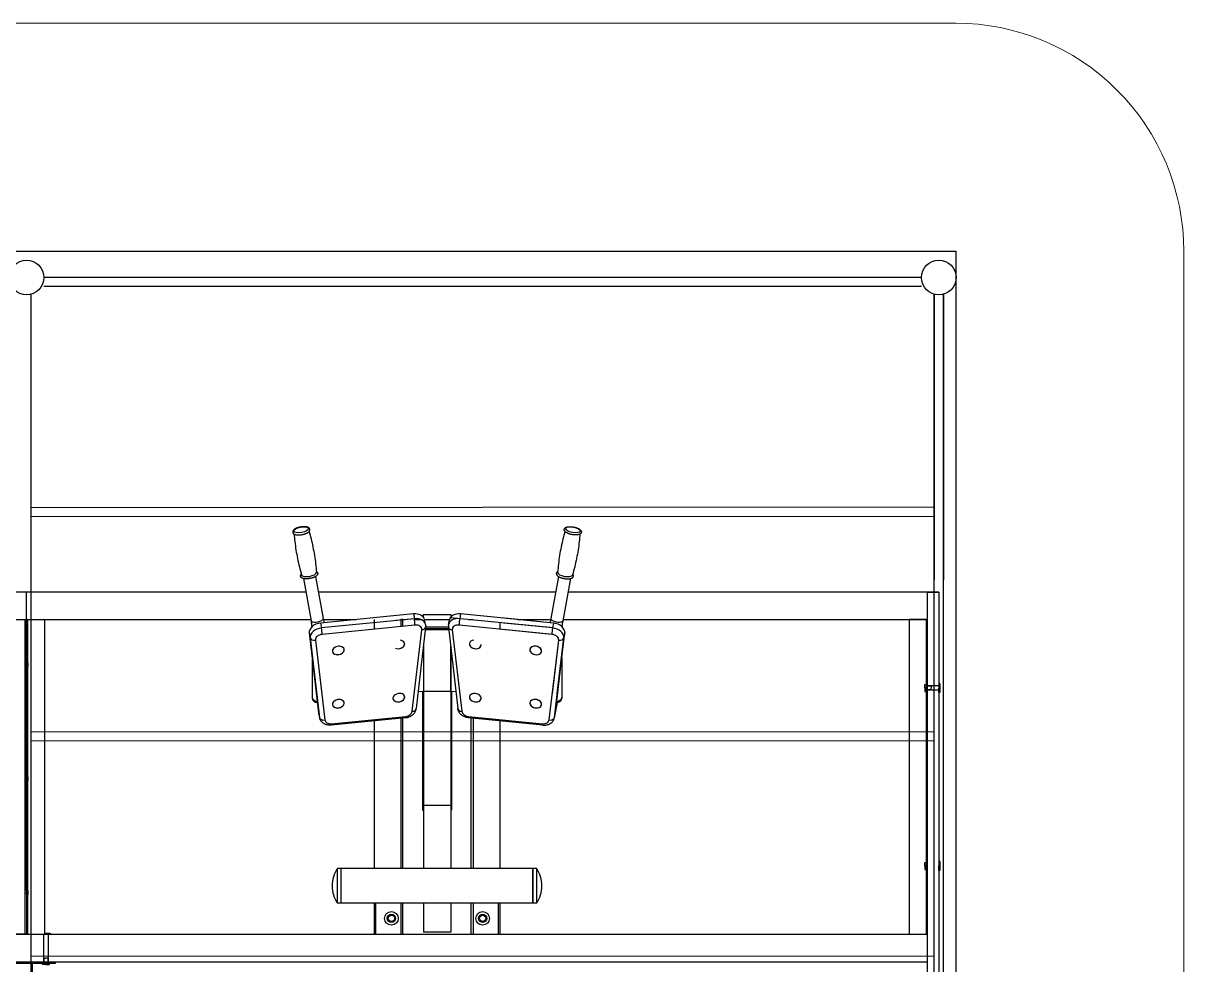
# Model space of a CAD drawing. Header units: millimetres. Extents: x -4055 to 2481, y -3840 to 2533.
# Drawn here: x -64 to 2481, y 468 to 2533 of the extents above; entities that cross this region are included whole.
import ezdxf

# ---------------------------------------------------------------- set-up
doc = ezdxf.new("R2010")
doc.units = ezdxf.units.MM
doc.layers.add('DIKOM_ЗОНА', color=80, linetype='Continuous')
doc.layers.add('DIKOM_ОБЪЕКТ', color=7, linetype='Continuous')

msp = doc.modelspace()

# ---------------------------------------------------------------- linework, layer by layer
at = {"layer": 'DIKOM_ЗОНА', "color": 3, "lineweight": 15}
msp.add_lwpolyline([(-2093.7, -2581.1), (1980.6, -2581.1, 0.414214), (2480.6, -2081.1), (2480.6, 2032.7, 0.414214), (1980.6, 2532.7), (-2093.7, 2532.7, 0.414214), (-2593.7, 2032.7), (-2593.7, -2081.1, 0.414214)], format="xyb", close=True, dxfattribs=at)
at = {"layer": 'DIKOM_ОБЪЕКТ'}
for p, q in [((-2093.7, 2032.7), (1980.6, 2032.7)), ((1980.6, 2032.7), (1980.6, -2081.1)), ((1905.5, 1975.2), (-18.5, 1975.2)), ((-46.7, 1937.2), (-46.7, -1986.8)), ((1905.5, 1955.2), (-18.5, 1955.2)), ((1933.5, -1986.8), (1933.5, 1938.5)), ((1933.5, 1937.2), (1933.5, 1312.1)), ((1953.5, -1986.8), (1953.5, 1938.5)), ((1953.5, 1937.2), (1953.5, 1312.1)), ((-46.7, 1471.1), (1933.5, 1472.1)), ((-46.7, 1451.1), (1933.5, 1452.1)), ((551.1, 1315.1), (567.7, 1222.8)), ((577.4, 1319.8), (594.1, 1227.5)), ((1109.5, 1319.8), (1092.8, 1227.5)), ((1135.8, 1315.1), (1119.2, 1222.8)), ((-56.5, 1285.2), (-239.4, 1285.2)), ((556.5, 1285.2), (-56.5, 1285.2)), ((-56.5, 1225.2), (-56.5, 1285.2)), ((1103.2, 1285.2), (583.7, 1285.2)), ((1943.5, 1285.2), (1130.4, 1285.2)), ((1918.5, -1334.8), (1918.5, 1285.2)), ((1918.5, 1285.2), (1943.5, 1285.2)), ((1943.5, 1285.2), (1943.5, -1334.8)), ((-245.4, 1225.2), (-56.5, 1225.2)), ((-59.5, 535.2), (-59.5, 1225.2)), ((-56.5, 1225.2), (567.3, 1225.2)), ((-56.5, 635.2), (-56.5, 1225.2)), ((-56.5, 635.2), (-56.5, 1225.2)), ((-53.5, 535.2), (-53.5, 1225.2)), ((-16.5, 535.2), (-16.5, 1225.2)), ((791.7, 1237.6), (588, 1217.4)), ((793.8, 1227.1), (590.1, 1206.9)), ((593.1, 1225.2), (666, 1225.2)), ((705.5, 1225.2), (705.5, 1204.2)), ((791.7, 1237.6), (747.9, 1233.3)), ((793.8, 1227.1), (753.3, 1223.1)), ((764.5, 1225.2), (773.7, 1225.2)), ((768.5, 1225.2), (764.5, 1225.2)), ((764.5, 1225.2), (764.5, 1210)), ((768.5, 1210.4), (768.5, 1225.2)), ((791.7, 1237.6), (793.8, 1227.1)), ((794.1, 1225.2), (808.4, 1225.2)), ((813.5, 1236.7), (873.5, 1236.7)), ((813.5, 1230.5), (813.5, 1236.7)), ((816.1, 1225.2), (870.8, 1225.2)), ((818.3, 1214.3), (816.2, 1224.8)), ((868.6, 1214.3), (870.7, 1224.8)), ((1090.5, 1207.5), (872.5, 1229.2)), ((873.5, 1236.7), (873.5, 1230.5)), ((895.2, 1237.6), (893.2, 1227.1)), ((1091.4, 1218.1), (895.2, 1237.6)), ((913.2, 1225.2), (922.5, 1225.2)), ((918.5, 1225.2), (922.5, 1225.2)), ((918.5, 1224.6), (918.5, 1225.2)), ((922.5, 1225.2), (922.5, 1224.2)), ((1098.9, 1217.4), (992.4, 1228)), ((1020.9, 1225.2), (1093.8, 1225.2)), ((1119.6, 1225.2), (1918.5, 1225.2)), ((1918.5, 1225.2), (1878.5, 1225.2)), ((1878.5, 1225.2), (1878.5, 535.2)), ((1915.5, 1225.2), (1915.5, 535.2)), ((1918.5, 1125.2), (1918.5, 1225.2)), ((588, 1217.4), (590.1, 1206.9)), ((795.1, 1213.1), (591.5, 1192.8)), ((795.1, 1213.1), (766.5, 1210.2)), ((789.3, 1024.2), (810, 1203)), ((818.5, 1208.9), (797.9, 1030.1)), ((869.1, 1202.7), (817.8, 1202.7)), ((868.9, 1204.8), (818, 1204.8)), ((868.9, 1204.8), (818, 1204.8)), ((868.9, 1204.8), (818, 1204.8)), ((868.5, 1208.4), (818.4, 1208.4)), ((868.4, 1208.9), (889, 1030.1)), ((877, 1203), (897.6, 1024.2)), ((1090.4, 1193.3), (891.8, 1213.1)), ((1095.4, 1192.8), (979, 1204.4)), ((981.5, 1218.4), (981.5, 1204.2)), ((1096.8, 1206.9), (989.7, 1217.5)), ((1098.9, 1217.4), (1096.8, 1206.9)), ((563.3, 1195.8), (565.4, 1185.3)), ((563.3, 1195.8), (584, 1021.1)), ((565.4, 1185.3), (586.1, 1010.6)), ((576.7, 1179.9), (597.3, 1005.1)), ((1089.6, 1005.1), (1110.2, 1179.9)), ((1096.4, 1062.5), (1110.2, 1179.9)), ((1100.9, 1010.6), (1121.5, 1185.3)), ((1107.1, 1063.5), (1121.5, 1185.3)), ((1107.9, 1063), (1123.6, 1195.8)), ((1123.6, 1195.8), (1121.5, 1185.3)), ((813.5, 1165.6), (813.5, 1068.3)), ((813.9, 1169.2), (813.9, 1068.4)), ((873, 1169.2), (873, 1068.4)), ((873.4, 1165.6), (873.4, 1068.3)), ((-59.5, 1139.4), (-59.5, 1130.2)), ((-59.5, 1134.3), (-53.5, 1134.3)), ((-59.5, 1120.9), (-59.5, 1130.2)), ((-59.5, 1126), (-53.5, 1126)), ((-58.9, 1135.2), (-53.5, 1135.2)), ((-58.9, 1125.2), (-53.5, 1125.2)), ((-53.5, 1130.2), (-53.5, 1137.8)), ((-53.5, 1130.2), (-53.5, 1122.6)), ((569.7, 1142), (569.7, 1055.1)), ((1102.9, 1021.1), (1117.2, 1142)), ((1117.2, 1142), (1117.2, 1055.1)), ((1913, 1075.2), (1913, 1082.8)), ((1913, 1082.8), (1915.5, 1082.8)), ((1913, 1075.2), (1913, 1082.4)), ((1915.5, 1075.6), (1913, 1076.5)), ((1913, 1075.2), (1913, 1067.6)), ((1913, 1075.2), (1913, 1067.9)), ((1913, 1074.7), (1915.5, 1073.8)), ((1915.5, 1082.8), (1915.5, 1075.2)), ((1943.5, 1080.2), (1915.5, 1080.2)), ((1926.5, 1079.3), (1915.5, 1079.3)), ((1915.5, 1067.6), (1915.5, 1075.2)), ((1926.5, 1071), (1915.5, 1071)), ((1943.5, 1070.2), (1915.5, 1070.2)), ((1926.5, 1080.2), (1926.5, 1075.2)), ((1926.5, 1070.2), (1926.5, 1075.2)), ((1945.5, 1085.2), (1943.5, 1085.2)), ((1943.5, 1085.2), (1943.5, 1075.2)), ((1943.5, 1065.2), (1943.5, 1075.2)), ((1945.5, 1075.2), (1945.5, 1085.2)), ((1945.5, 1084.4), (1945.5, 1075.2)), ((1945.5, 1065.9), (1945.5, 1075.2)), ((1945.5, 1075.2), (1945.5, 1065.2)), ((569.7, 1055.1), (569.7, 1052.3)), ((802.1, 1067.2), (813.5, 1068.3)), ((811.5, 1068.1), (811.5, 807.4)), ((813.5, 1068.3), (813.5, 679.4)), ((813.9, 1068.4), (873, 1068.4)), ((873.4, 1068.3), (884.8, 1067.2)), ((873.5, 1068.3), (873.5, 679.4)), ((875.5, 1068.1), (875.5, 807.4)), ((1117.2, 1055.1), (1117.2, 1052.3)), ((1913, 1067.6), (1915.5, 1067.6)), ((1945.5, 1065.2), (1943.5, 1065.2)), ((586.2, 1009.6), (584.1, 1020.1)), ((1100.7, 1009.6), (1107.4, 1043.1)), ((1105.3, 1042.9), (1105.5, 1042.9)), ((774.1, 1010.1), (611.7, 993.9)), ((612.1, 996.9), (774.5, 1013)), ((705.5, 1006.2), (705.5, 679.4)), ((764.5, 1009.1), (764.5, 679.4)), ((768.5, 679.4), (768.5, 1012.4)), ((912.4, 1013), (1074.8, 996.9)), ((1075.2, 993.9), (912.8, 1010.1)), ((918.5, 679.4), (918.5, 1012.4)), ((922.5, 1012), (922.5, 679.4)), ((981.5, 1006.2), (981.5, 679.4)), ((-46.7, 979.1), (1933.5, 980.1)), ((-46.7, 959.1), (1933.5, 960.1)), ((-59.5, 889.4), (-59.5, 880.2)), ((-59.5, 884.3), (-53.5, 884.3)), ((-59.5, 870.9), (-59.5, 880.2)), ((-59.5, 876), (-53.5, 876)), ((-58.9, 885.2), (-53.5, 885.2)), ((-58.9, 875.2), (-53.5, 875.2)), ((-53.5, 880.2), (-53.5, 887.8)), ((-53.5, 880.2), (-53.5, 872.6)), ((873.5, 817.4), (813.5, 817.4)), ((811.5, 813.3), (813.5, 813.3)), ((811.5, 807.4), (813.5, 807.4)), ((875.5, 813.3), (873.5, 813.3)), ((875.5, 807.4), (873.5, 807.4)), ((1913, 685.2), (1913, 692.8)), ((1913, 692.8), (1915.5, 692.8)), ((1913, 685.2), (1913, 692.4)), ((1915.5, 692.8), (1915.5, 685.2)), ((1945.5, 695.2), (1943.5, 695.2)), ((1943.5, 695.2), (1943.5, 685.2)), ((1945.5, 685.2), (1945.5, 695.2)), ((1945.5, 694.4), (1945.5, 685.2)), ((1061.5, 679.4), (625.5, 679.4)), ((625.5, 603.4), (625.5, 679.4)), ((633.5, 603.4), (633.5, 679.4)), ((633.5, 603.4), (633.5, 677.8)), ((1053.5, 603.4), (1053.5, 679.4)), ((1053.5, 679.4), (1053.5, 603.4)), ((1061.5, 679.4), (1061.5, 603.4)), ((1915.5, 685.6), (1913, 686.5)), ((1913, 685.2), (1913, 677.6)), ((1913, 685.2), (1913, 677.9)), ((1913, 684.7), (1915.5, 683.8)), ((1913, 677.6), (1915.5, 677.6)), ((1915.5, 677.6), (1915.5, 685.2)), ((1943.5, 675.2), (1943.5, 685.2)), ((1945.5, 675.2), (1943.5, 675.2)), ((1945.5, 675.9), (1945.5, 685.2)), ((1945.5, 685.2), (1945.5, 675.2)), ((-59.5, 639.4), (-59.5, 630.2)), ((-53.5, 630.2), (-53.5, 637.8)), ((-59.5, 634.3), (-53.5, 634.3)), ((-59.5, 620.9), (-59.5, 630.2)), ((-59.5, 626), (-53.5, 626)), ((-58.9, 635.2), (-53.5, 635.2)), ((-58.9, 625.2), (-53.5, 625.2)), ((-56.5, 635.2), (-56.5, 535.2)), ((-56.5, 635.2), (-56.5, 535.2)), ((-53.5, 630.2), (-53.5, 622.6)), ((1061.5, 603.4), (625.5, 603.4)), ((705.5, 603.4), (705.5, 535.2)), ((708.5, 603.4), (708.5, 535.2)), ((764.5, 603.4), (764.5, 535.2)), ((768.5, 535.2), (768.5, 603.4)), ((813.5, 603.4), (813.5, 540.2)), ((873.5, 603.4), (873.5, 540.2)), ((918.5, 535.2), (918.5, 603.4)), ((922.5, 603.4), (922.5, 535.2)), ((978.5, 535.2), (978.5, 603.4)), ((981.5, 603.4), (981.5, 535.2)), ((-143.6, 535.2), (-56.5, 535.2)), ((-56.5, 535.2), (-96.5, 535.2)), ((-56.5, 535.2), (1918.5, 535.2)), ((-56.5, 535.2), (-16.5, 535.2)), ((-24, 535.2), (-14, 535.2)), ((-19, 535.2), (-19, 471.2)), ((-16.5, 537.2), (-14, 537.2)), ((-14, 537.2), (-16.5, 537.2)), ((-4.8, 537.2), (-14, 537.2)), ((-14, 537.2), (-4, 537.2)), ((-4, 535.2), (-14, 535.2)), ((-9, 535.2), (-9, 471.2)), ((-4, 537.2), (-4, 535.2)), ((708.5, 535.2), (978.5, 535.2)), ((873.5, 540.2), (813.5, 540.2)), ((-46.7, 487.1), (1933.5, 488.1)), ((-2031.5, 475.2), (-56.5, 475.2)), ((-119, 475.2), (6, 475.2)), ((6, 471.2), (-119, 471.2)), ((-56.5, 475.2), (1918.5, 475.2)), ((-44, 471.2), (-44, -469.5)), ((-21.6, 468.7), (-21.6, 471.2)), ((-21.6, 471.2), (-14, 471.2)), ((-14, 468.7), (-21.6, 468.7)), ((-14, 468.7), (-21.3, 468.7)), ((-19, 483.2), (-14, 483.2)), ((-18.2, 483.2), (-18.2, 471.2)), ((-14.5, 468.7), (-15.4, 471.2)), ((-9, 483.2), (-14, 483.2)), ((-6.4, 471.2), (-14, 471.2)), ((-14, 468.7), (-6.4, 468.7)), ((-14, 468.7), (-6.8, 468.7)), ((-13.6, 471.2), (-12.7, 468.7)), ((-9.9, 483.2), (-9.9, 471.2)), ((-6.4, 468.7), (-6.4, 471.2)), ((6, 475.2), (6, 471.2))]:
    msp.add_line(p, q, dxfattribs=at)
for centre, radius in [((-56.5, 1975.2), 38), ((-56.5, 1975.2), 38), ((1943.5, 1975.2), 38), ((743.5, 570.2), 15), ((743.5, 570.2), 9), ((743.5, 570.2), 7), ((943.5, 570.2), 15), ((943.5, 570.2), 9), ((943.5, 570.2), 7)]:
    msp.add_circle(centre, radius, dxfattribs=at)
for centre, radius, start, end in [((-58.9, 1135.8), 0.6, 180, 270), ((-58.9, 1124.6), 0.6, 90, 180), ((-58.9, 885.8), 0.6, 180, 270), ((-58.9, 874.6), 0.6, 90, 180), ((679.6, 641.4), 66.2, 144.9489, 180), ((1007.3, 641.4), 66.2, 0, 35.0511), ((679.6, 641.4), 66.2, 180, 215.0511), ((1007.3, 641.4), 66.2, 324.9489, 0), ((-58.9, 635.8), 0.6, 180, 270), ((-58.9, 624.6), 0.6, 90, 180), ((-20.9, 540.2), 3.24, 119.1339, 119.134)]:
    msp.add_arc(centre, radius, start, end, dxfattribs=at)
for centre, major_axis in [((545.4, 1422.1), (-16.2, -2.9)), ((1141.5, 1422.1), (-16.2, 2.9))]:
    msp.add_ellipse(centre, major_axis=major_axis, ratio=0.365776, dxfattribs=at)
for centre, major_axis, ratio, start_param, end_param in [((562.7, 1325.9), (-16.2, -2.9), 0.365776, 0.03941, 3.102183), ((1124.2, 1325.9), (-16.2, 2.9), 0.365776, 0.03941, 3.102183), ((580.9, 1225.1), (-13.2, -2.4), 0.365776, 0, 3.141593), ((791.7, 1220), (24.5, 4.9), 0.700225, 0, 1.432511), ((793.8, 1209.5), (24.5, 4.9), 0.700225, 0, 1.432511), ((793.8, 1220.1), (-0.99, 9.95), 0.09841, -2.361084, -0.790288), ((893.2, 1209.5), (-24.5, 4.9), 0.700225, -1.432511, 0), ((895.2, 1220), (-24.5, 4.9), 0.700225, -1.432511, 0), ((893.2, 1220.1), (-0.99, -9.95), 0.09841, -2.351305, -0.780508), ((1106, 1225.1), (-13.2, 2.4), 0.365776, 0, 3.141593), ((588, 1199.7), (-24.5, -4.9), 0.700225, -1.709081, -0.055144), ((590.1, 1189.2), (-24.5, -4.9), 0.700225, -1.709081, -0.055144), ((590.1, 1199.8), (-0.99, 9.95), 0.09841, -2.361084, -0.790288), ((795.1, 1202.5), (14.7, 2.9), 0.700225, -0.221426, 1.432511), ((808.6, 1210.1), (9.93, -1.15), 0.696492, -1.350513, 0), ((878.4, 1210.1), (-9.93, -1.15), 0.696492, 0, 1.350513), ((891.8, 1202.5), (-14.7, 2.9), 0.700225, -1.432511, 0.221426), ((1096.8, 1199.8), (-0.99, -9.95), 0.09841, -2.351305, -0.780508), ((1096.8, 1189.2), (24.5, -4.9), 0.700225, 0.055144, 1.709081), ((1098.9, 1199.7), (24.5, -4.9), 0.700225, 0.055144, 1.709081), ((575.3, 1186.9), (-9.93, -1.17), 0.712837, 0.056135, 1.626931), ((591.5, 1182.2), (-14.7, -2.9), 0.700225, -1.709081, -0.055144), ((759.7, 1170.6), (12.8, 2.5), 0.700225, -2.336223, 0), ((759.7, 1170.6), (12.8, 2.5), 0.700225, -2.336223, -0.138285), ((759.7, 1170.6), (12.8, 2.5), 0.700225, 0, 1.118701), ((759.7, 1170.6), (12.8, 2.5), 0.700225, 0.505532, 1.118701), ((759.7, 1170.6), (12.8, 2.5), 0.700225, 0, 0.505532), ((759.7, 1170.6), (12.8, 2.5), 0.700225, -0.138285, 0), ((927.2, 1170.6), (12.8, -2.5), 0.700225, 3.141593, 6.283185), ((927.2, 1170.6), (-12.8, 2.5), 0.700225, 0, 3.141593), ((927.2, 1170.6), (-12.8, 2.5), 0.700225, -1.185637, 0), ((927.2, 1170.6), (12.8, -2.5), 0.700225, 1.941121, 3.141593), ((927.2, 1170.6), (-12.8, 2.5), 0.700225, -1.200471, -1.185637), ((927.2, 1170.6), (12.8, -2.5), 0.700225, 0.138285, 0.296717), ((927.2, 1170.6), (-12.8, 2.5), 0.700225, -3.141593, -2.844875), ((1095.4, 1182.2), (14.7, -2.9), 0.700225, 0.055144, 1.709081), ((1111.6, 1186.9), (9.93, -1.17), 0.712837, -1.626931, -0.056135), ((627, 1157.5), (-12.8, -2.5), 0.700225, -1.53391, 0), ((627, 1157.5), (12.8, 2.5), 0.700225, 0, 3.141593), ((627, 1157.5), (-12.8, -2.5), 0.700225, 0, 3.141593), ((627, 1157.5), (12.8, 2.5), 0.700225, -3.141593, -0.138285), ((627, 1157.5), (-12.8, -2.5), 0.700225, 3.141593, 4.749275), ((627, 1157.5), (12.8, 2.5), 0.700225, -0.138285, 0), ((927.2, 1170.6), (12.8, -2.5), 0.700225, 0, 0.138285), ((1059.9, 1157.5), (-12.8, 2.5), 0.700225, 0, 3.141593), ((1059.9, 1157.5), (12.8, -2.5), 0.700225, 3.141593, 6.283185), ((1059.9, 1157.5), (12.8, -2.5), 0.700225, 0.138285, 3.141593), ((1059.9, 1157.5), (-12.8, 2.5), 0.700225, -1.233818, 0), ((1059.9, 1157.5), (-12.8, 2.5), 0.700225, 3.141593, 5.049368), ((1059.9, 1157.5), (12.8, -2.5), 0.700225, 0, 0.138285), ((583.1, 1055.1), (-13.4, 0), 0.707107, 0, 1.41835), ((583.1, 1055.1), (-13.4, 0), 0.707107, 0, 1.41835), ((583.1, 1052.3), (-13.4, 0), 0.707107, 0, 1.443817), ((627, 1040.8), (-12.8, -2.5), 0.700225, -1.476371, 0), ((627, 1040.8), (12.8, 2.5), 0.700225, 0, 3.141593), ((627, 1040.8), (-12.8, -2.5), 0.700225, 0, 3.141593), ((627, 1040.8), (-12.8, -2.5), 0.700225, 3.141593, 4.806814), ((627, 1040.8), (12.8, 2.5), 0.700225, -0.138285, 0), ((759.7, 1054), (12.8, 2.5), 0.700225, 0, 3.141593), ((759.7, 1054), (12.8, 2.5), 0.700225, 0, 3.141593), ((759.7, 1054), (12.8, 2.5), 0.700225, -3.141593, -0.138285), ((759.7, 1054), (12.8, 2.5), 0.700225, 3.141593, 4.234036), ((759.7, 1054), (12.8, 2.5), 0.700225, -2.04915, 0), ((759.7, 1054), (12.8, 2.5), 0.700225, -0.138285, 0), ((813.9, 1066.2), (-3, 0), 0.707107, -1.570796, -1.43117), ((873, 1066.2), (-3, 0), 0.707107, -1.710423, -1.570796), ((927.2, 1054), (-12.8, 2.5), 0.700225, 0, 3.141593), ((927.2, 1054), (12.8, -2.5), 0.700225, 3.141593, 6.283185), ((927.2, 1054), (12.8, -2.5), 0.700225, 0.138285, 3.141593), ((927.2, 1054), (-12.8, 2.5), 0.700225, -1.169723, 0), ((927.2, 1054), (-12.8, 2.5), 0.700225, -3.141593, -1.169723), ((927.2, 1054), (12.8, -2.5), 0.700225, 0, 0.138285), ((1059.9, 1040.8), (-12.8, 2.5), 0.700225, 0, 3.141593), ((1059.9, 1040.8), (12.8, -2.5), 0.700225, 3.141593, 6.283185), ((1059.9, 1040.8), (12.8, -2.5), 0.700225, 0.138285, 3.141593), ((1059.9, 1040.8), (-12.8, 2.5), 0.700225, -1.37916, 0), ((1059.9, 1040.8), (-12.8, 2.5), 0.700225, 3.141593, 4.904025), ((1103.8, 1055.1), (13.4, 0), 0.707107, -1.482711, -1.458924), ((1103.8, 1055.1), (13.4, 0), 0.707107, -1.458924, -1.41835), ((1103.8, 1052.3), (13.4, 0), 0.707107, -1.443817, 0), ((1103.8, 1055.1), (-13.4, 0), 0.707107, 1.723243, 3.141593), ((1103.8, 1055.1), (13.4, 0), 0.707107, -1.41835, 0), ((608.6, 1025), (-24.5, -4.9), 0.700225, -0.055144, 0), ((627, 1040.8), (12.8, 2.5), 0.700225, -3.141593, -0.138285), ((774.5, 1023.6), (14.7, 2.9), 0.700225, -1.709081, -0.221426), ((787.9, 1031.2), (9.93, -1.15), 0.696492, -1.350513, 0), ((899, 1031.2), (-9.93, -1.15), 0.696492, 0, 1.350513), ((912.4, 1023.6), (-14.7, 2.9), 0.700225, 0.221426, 1.709081), ((1059.9, 1040.8), (12.8, -2.5), 0.700225, 0, 0.138285), ((1078.3, 1025), (24.5, -4.9), 0.700225, 0, 0.055144), ((1103.8, 1052.3), (13.4, 0), 0.707107, -1.507864, -1.458924), ((595.9, 1012.1), (-9.93, -1.17), 0.712837, 0.056135, 1.626931), ((612.1, 1007.5), (-14.7, -2.9), 0.700225, -0.055144, 1.432511), ((610.7, 1003.9), (0.99, -9.95), 0.09841, 0, 0.780508), ((773.1, 1020), (0.99, -9.95), 0.09841, 0, 0.780508), ((913.8, 1020), (0.99, 9.95), 0.09841, 2.361084, 3.141593), ((1074.8, 1007.5), (14.7, -2.9), 0.700225, -1.432511, 0.055144), ((1076.2, 1003.9), (0.99, 9.95), 0.09841, 2.361084, 3.141593), ((1091, 1012.1), (9.93, -1.17), 0.712837, -1.626931, -0.056135)]:
    msp.add_ellipse(centre, major_axis=major_axis, ratio=ratio, start_param=start_param, end_param=end_param, dxfattribs=at)
for points, knots in [([(543.5, 1428), (544.2, 1428.2), (545.6, 1428.4), (547.8, 1428.7), (549.8, 1428.9), (551.8, 1428.9), (553.6, 1428.9), (555.3, 1428.8), (556.9, 1428.6), (558.3, 1428.3), (559.5, 1427.9), (560.5, 1427.5), (561.4, 1427.1), (562.2, 1426.6), (562.8, 1426.1), (563.3, 1425.6), (563.7, 1425.1), (564, 1424.6), (564.2, 1424.1), (564.4, 1423.6), (564.5, 1423.1), (564.6, 1422.5), (564.6, 1422), (564.5, 1421.4), (564.4, 1420.9), (564.2, 1420.3), (563.9, 1419.7), (563.5, 1419.1), (563.1, 1418.5), (562.5, 1417.8), (561.7, 1417.2), (560.8, 1416.5), (559.7, 1415.7), (558.5, 1415), (557, 1414.3), (555.5, 1413.6), (553.7, 1413), (551.8, 1412.4), (549.8, 1411.9), (547.7, 1411.5), (545.6, 1411.1), (543.5, 1410.8), (541.4, 1410.7), (539.5, 1410.7), (537.7, 1410.7), (536, 1410.9), (534.5, 1411.1), (533.1, 1411.4), (531.9, 1411.7), (530.9, 1412.1), (530, 1412.6), (529.3, 1413.1), (528.7, 1413.5), (528.3, 1414), (527.9, 1414.5), (527.6, 1415.1), (527.3, 1415.6), (527.2, 1416.1), (527.1, 1416.6), (527, 1417.2), (527, 1417.7), (527.1, 1418.3), (527.3, 1418.8), (527.5, 1419.4), (527.8, 1420), (528.2, 1420.6), (528.7, 1421.2), (529.3, 1421.9), (530.1, 1422.5), (531, 1423.3), (532.1, 1424), (533.4, 1424.7), (534.8, 1425.4), (536.5, 1426.1), (538.2, 1426.7), (540.1, 1427.3), (541.9, 1427.7), (543, 1428), (543.5, 1428)], [0, 0, 0, 0, 1.507124, 3.00653, 4.47647, 5.917533, 7.328188, 8.7047, 10.040472, 11.325486, 12.545746, 13.685118, 14.729373, 15.673041, 16.521288, 17.287626, 17.988377, 18.639513, 19.255201, 19.847701, 20.427907, 21.004995, 21.588544, 22.188225, 22.813646, 23.476011, 24.187538, 24.961249, 25.810151, 26.744857, 27.766672, 28.881511, 30.076285, 31.337691, 32.652906, 34.011409, 35.405824, 36.831544, 38.286075, 39.768431, 41.281142, 42.775057, 44.239776, 45.675476, 47.080295, 48.449954, 49.777425, 51.051903, 52.258762, 53.381693, 54.407699, 55.333363, 56.165616, 56.918814, 57.609457, 58.253195, 58.863887, 59.453603, 60.032333, 60.609894, 61.195876, 61.799276, 62.430521, 63.100894, 63.822751, 64.609215, 65.473031, 66.424118, 67.452041, 68.581479, 69.78872, 71.060307, 72.383583, 73.748693, 75.148787, 76.579585, 78.038988, 79, 79, 79, 79]), ([(1152.4, 1425.2), (1152.2, 1425.3), (1151.4, 1425.7), (1150.1, 1426.2), (1148.3, 1426.8), (1146.4, 1427.4), (1144.4, 1427.9), (1142.3, 1428.3), (1140.1, 1428.6), (1138, 1428.8), (1136, 1428.9), (1134.1, 1428.9), (1132.3, 1428.8), (1130.7, 1428.7), (1129.2, 1428.4), (1128, 1428.1), (1126.8, 1427.7), (1125.9, 1427.3), (1125.1, 1426.8), (1124.4, 1426.4), (1123.8, 1425.9), (1123.4, 1425.4), (1123.1, 1424.9), (1122.8, 1424.4), (1122.6, 1423.8), (1122.4, 1423.3), (1122.3, 1422.8), (1122.3, 1422.2), (1122.4, 1421.7), (1122.5, 1421.1), (1122.6, 1420.6), (1122.9, 1420), (1123.2, 1419.4), (1123.6, 1418.8), (1124.2, 1418.1), (1124.8, 1417.5), (1125.6, 1416.8), (1126.6, 1416.1), (1127.8, 1415.4), (1129.1, 1414.7), (1130.7, 1414), (1132.3, 1413.3), (1134.2, 1412.7), (1136.1, 1412.1), (1138.1, 1411.7), (1140.3, 1411.3), (1142.4, 1411), (1144.5, 1410.8), (1146.5, 1410.7), (1148.3, 1410.7), (1150.1, 1410.8), (1151.7, 1411), (1153.2, 1411.2), (1154.4, 1411.6), (1155.5, 1411.9), (1156.5, 1412.4), (1157.3, 1412.8), (1157.9, 1413.3), (1158.4, 1413.8), (1158.9, 1414.3), (1159.2, 1414.8), (1159.5, 1415.3), (1159.7, 1415.8), (1159.8, 1416.4), (1159.9, 1416.9), (1159.9, 1417.4), (1159.8, 1418), (1159.7, 1418.5), (1159.5, 1419.1), (1159.3, 1419.7), (1158.9, 1420.3), (1158.5, 1420.9), (1157.9, 1421.5), (1157.3, 1422.2), (1156.5, 1422.9), (1155.5, 1423.5), (1154.4, 1424.2), (1153.3, 1424.8), (1152.6, 1425.1), (1152.4, 1425.2)], [0, 0, 0, 0, 0.674043, 1.97028, 3.394338, 4.848913, 6.332277, 7.844623, 9.37741, 10.878715, 12.351338, 13.794144, 15.204399, 16.57685, 17.902978, 19.170429, 20.357799, 21.460604, 22.462739, 23.3648, 24.176947, 24.914939, 25.595464, 26.233797, 26.843126, 27.434966, 28.019786, 28.606543, 29.204981, 29.825104, 30.477283, 31.173406, 31.926378, 32.749584, 33.655098, 34.651381, 35.696754, 36.868272, 38.114128, 39.420701, 40.775924, 42.170835, 43.59942, 45.058166, 46.545599, 48.062212, 49.590418, 51.088138, 52.556653, 53.99509, 55.400412, 56.766942, 58.085647, 59.34363, 60.524851, 61.612358, 62.599801, 63.487994, 64.288363, 65.017056, 65.690591, 66.323955, 66.930204, 67.520537, 68.104777, 68.692717, 69.293761, 69.917651, 70.575365, 71.278873, 72.041182, 72.875523, 73.793771, 74.803343, 75.816912, 76.961527, 78.147329, 79.455266, 80, 80, 80, 80]), ([(530.1, 1412.6), (530.5, 1407.1), (531.7, 1395.4), (534.1, 1377.6), (537.4, 1359.1), (541.5, 1340.8), (544.8, 1328.7), (546.6, 1322.8)], [0, 0, 0, 0, 1.44188, 3.08141, 4.72094, 6.36047, 8, 8, 8, 8]), ([(563, 1418.5), (564.6, 1413.2), (567.6, 1401.9), (571.5, 1384.3), (574.9, 1365.9), (577.4, 1347.3), (578.6, 1334.8), (579, 1328.6)], [0, 0, 0, 0, 1.44188, 3.08141, 4.72094, 6.36047, 8, 8, 8, 8]), ([(1123.9, 1418.5), (1122.4, 1413.2), (1119.3, 1401.9), (1115.4, 1384.3), (1112, 1365.9), (1109.5, 1347.3), (1108.4, 1334.8), (1107.9, 1328.6)], [0, 0, 0, 0, 1.44188, 3.08141, 4.72094, 6.36047, 8, 8, 8, 8]), ([(1156.8, 1412.6), (1156.4, 1407.1), (1155.3, 1395.4), (1152.8, 1377.6), (1149.5, 1359.1), (1145.4, 1340.8), (1142.1, 1328.7), (1140.4, 1322.8)], [0, 0, 0, 0, 1.44188, 3.08141, 4.72094, 6.36047, 8, 8, 8, 8]), ([(578.8, 1330.9), (579.1, 1330.7), (579.5, 1330.4), (580.1, 1330), (580.6, 1329.5), (581, 1329), (581.3, 1328.5), (581.6, 1327.9), (581.8, 1327.4), (581.9, 1326.9), (581.9, 1326.4), (581.9, 1325.8), (581.9, 1325.3), (581.7, 1324.7), (581.5, 1324.1), (581.2, 1323.6), (580.9, 1322.9), (580.4, 1322.3), (579.8, 1321.7), (579.1, 1321), (578.2, 1320.3), (577.1, 1319.6), (575.8, 1318.9), (574.4, 1318.1), (572.8, 1317.5), (571, 1316.8), (569.2, 1316.2), (567.2, 1315.7), (565.1, 1315.3), (562.9, 1314.9), (560.8, 1314.7), (558.8, 1314.5), (556.8, 1314.5), (555, 1314.5), (553.3, 1314.7), (551.8, 1314.9), (550.4, 1315.2), (549.3, 1315.6), (548.2, 1316), (547.4, 1316.4), (546.7, 1316.9), (546.1, 1317.4), (545.6, 1317.9), (545.2, 1318.4), (544.9, 1318.9), (544.7, 1319.4), (544.5, 1319.9), (544.4, 1320.4), (544.4, 1321), (544.4, 1321.5), (544.5, 1322.1), (544.6, 1322.6), (544.8, 1323.2), (545.1, 1323.8), (545.5, 1324.4), (545.8, 1324.7), (545.9, 1324.9)], [0, 0, 0, 0, 0.999558, 1.95594, 2.81997, 3.610054, 4.344197, 5.038373, 5.706406, 6.360577, 7.011231, 7.669171, 8.345301, 9.05045, 9.797254, 10.599487, 11.471831, 12.428951, 13.482814, 14.634891, 15.89185, 17.238934, 18.661144, 20.144024, 21.675709, 23.247885, 24.855356, 26.495312, 28.166639, 29.872191, 31.556551, 33.207993, 34.826716, 36.410623, 37.954886, 39.451584, 40.888532, 42.249242, 43.515326, 44.672127, 45.715796, 46.654144, 47.50336, 48.282046, 49.007848, 49.696392, 50.361285, 51.013792, 51.66498, 52.325664, 53.005986, 53.717702, 54.473535, 55.287414, 56.174137, 57, 57, 57, 57]), ([(1108.1, 1330.9), (1108, 1330.8), (1107.6, 1330.6), (1107.1, 1330.2), (1106.5, 1329.7), (1106.1, 1329.2), (1105.7, 1328.7), (1105.4, 1328.2), (1105.2, 1327.7), (1105.1, 1327.1), (1105, 1326.6), (1105, 1326.1), (1105, 1325.5), (1105.1, 1325), (1105.3, 1324.4), (1105.5, 1323.8), (1105.9, 1323.2), (1106.3, 1322.6), (1106.8, 1322), (1107.5, 1321.3), (1108.3, 1320.6), (1109.3, 1319.9), (1110.5, 1319.2), (1111.8, 1318.5), (1113.3, 1317.8), (1115, 1317.1), (1116.8, 1316.5), (1118.8, 1316), (1120.8, 1315.5), (1122.9, 1315.1), (1125, 1314.8), (1127.1, 1314.6), (1129.1, 1314.5), (1131, 1314.5), (1132.8, 1314.6), (1134.4, 1314.8), (1135.8, 1315), (1137.1, 1315.4), (1138.2, 1315.8), (1139.1, 1316.2), (1139.9, 1316.7), (1140.6, 1317.1), (1141.1, 1317.6), (1141.5, 1318.1), (1141.9, 1318.6), (1142.1, 1319.1), (1142.3, 1319.7), (1142.5, 1320.2), (1142.5, 1320.7), (1142.5, 1321.3), (1142.5, 1321.8), (1142.4, 1322.4), (1142.2, 1322.9), (1141.9, 1323.5), (1141.6, 1324.1), (1141.3, 1324.6), (1141.1, 1324.8), (1141, 1324.9)], [0, 0, 0, 0, 0.534636, 1.556581, 2.476663, 3.312733, 4.083701, 4.806867, 5.497177, 6.167673, 6.830215, 7.494952, 8.172922, 8.87546, 9.614314, 10.402951, 11.255993, 12.188603, 13.214461, 14.343149, 15.527453, 16.854665, 18.266096, 19.746313, 21.281645, 22.86194, 24.480383, 26.132997, 27.81811, 29.53628, 31.267586, 32.964353, 34.628034, 36.257638, 37.849728, 39.39787, 40.891831, 42.317, 43.655206, 44.887242, 46.005916, 47.01215, 47.918888, 48.744425, 49.507473, 50.225011, 50.91183, 51.580619, 52.242504, 52.908581, 53.589504, 54.296309, 55.041433, 55.838438, 56.702057, 57.647283, 58, 58, 58, 58]), ([(569.5, 1209.6), (569.4, 1210.3), (569.2, 1212.4), (568.8, 1215.9), (568.3, 1219.5), (567.9, 1221.9), (567.7, 1222.8)], [0, 0, 0, 0, 1.343781, 3.505707, 5.667634, 7, 7, 7, 7]), ([(594.1, 1227.5), (594.2, 1226.7), (594.6, 1224.9), (595.1, 1221.7), (595.4, 1219.5), (595.5, 1218.1)], [0, 0, 0, 0, 1.567171, 3.419282, 6, 6, 6, 6]), ([(1092.8, 1227.5), (1092.7, 1226.7), (1092.4, 1224.9), (1091.9, 1221.7), (1091.6, 1219.5), (1091.4, 1218.1)], [0, 0, 0, 0, 1.567171, 3.419282, 6, 6, 6, 6]), ([(1119.2, 1222.8), (1119, 1221.8), (1118.7, 1219.6), (1118.1, 1216.1), (1117.7, 1212.7), (1117.5, 1210.5), (1117.5, 1209.6)], [0, 0, 0, 0, 1.395526, 3.256227, 5.418152, 7, 7, 7, 7]), ([(818.3, 1214.3), (818.4, 1213.7), (818.5, 1212.8), (818.6, 1211.4), (818.6, 1210.2), (818.6, 1209.4), (818.5, 1208.9)], [0, 0, 0, 0, 2.34386, 3.74386, 5.14386, 7, 7, 7, 7]), ([(868.6, 1214.3), (868.5, 1213.7), (868.4, 1212.8), (868.3, 1211.4), (868.3, 1210.2), (868.4, 1209.4), (868.4, 1208.9)], [0, 0, 0, 0, 2.34386, 3.74386, 5.14386, 7, 7, 7, 7]), ([(774.1, 1010.1), (774.5, 1010.1), (775.5, 1010.2), (777.4, 1010.5), (779.8, 1011.1), (782.3, 1012), (784.7, 1013), (786.9, 1014.3), (789, 1015.6), (790.8, 1017.1), (792.5, 1018.7), (793.9, 1020.5), (795.2, 1022.3), (796.2, 1024.2), (797, 1026.1), (797.6, 1028.1), (797.8, 1029.4), (797.9, 1030.1)], [0, 0, 0, 0, 0.558267, 1.563147, 2.991285, 4.379387, 5.73531, 7.064171, 8.368927, 9.650898, 10.910177, 12.146089, 13.357768, 14.54477, 15.707619, 16.848085, 18, 18, 18, 18]), ([(912.8, 1010.1), (912.4, 1010.1), (911.4, 1010.2), (909.5, 1010.5), (907.1, 1011.1), (904.6, 1012), (902.2, 1013), (900, 1014.3), (897.9, 1015.6), (896.1, 1017.1), (894.4, 1018.7), (893, 1020.5), (891.7, 1022.3), (890.7, 1024.2), (889.9, 1026.1), (889.4, 1028.1), (889.1, 1029.4), (889, 1030.1)], [0, 0, 0, 0, 0.558267, 1.563147, 2.991285, 4.379387, 5.73531, 7.064171, 8.368927, 9.650898, 10.910177, 12.146089, 13.357768, 14.54477, 15.707619, 16.848085, 18, 18, 18, 18]), ([(611.7, 993.9), (610.7, 993.8), (608.9, 993.7), (606.2, 993.9), (603.7, 994.2), (601.3, 994.7), (599, 995.4), (596.9, 996.3), (595, 997.4), (593.2, 998.6), (591.6, 1000), (590.1, 1001.5), (588.9, 1003.1), (587.9, 1004.8), (587.1, 1006.6), (586.5, 1008.2), (586.3, 1009.2), (586.2, 1009.6)], [0, 0, 0, 0, 1.55145, 2.906697, 4.235567, 5.540645, 6.822954, 8.082375, 9.318143, 10.529462, 11.716061, 12.878544, 14.018841, 15.140143, 16.24666, 17.342331, 18, 18, 18, 18]), ([(1075.2, 993.9), (1076.1, 993.9), (1077.8, 993.8), (1080.4, 993.8), (1082.9, 994.1), (1085.3, 994.6), (1087.6, 995.3), (1089.7, 996.2), (1091.7, 997.3), (1093.5, 998.5), (1095.2, 999.8), (1096.6, 1001.3), (1097.9, 1002.9), (1098.9, 1004.6), (1099.8, 1006.4), (1100.4, 1008.1), (1100.6, 1009.2), (1100.7, 1009.6)], [0, 0, 0, 0, 1.39035, 2.749024, 4.080891, 5.388728, 6.673731, 7.935902, 9.174533, 10.388762, 11.578178, 12.743353, 13.886117, 15.009584, 16.117454, 17.214053, 18, 18, 18, 18])]:
    msp.add_open_spline(points, degree=3, knots=knots, dxfattribs=at)

doc.saveas('drawing.dxf')
